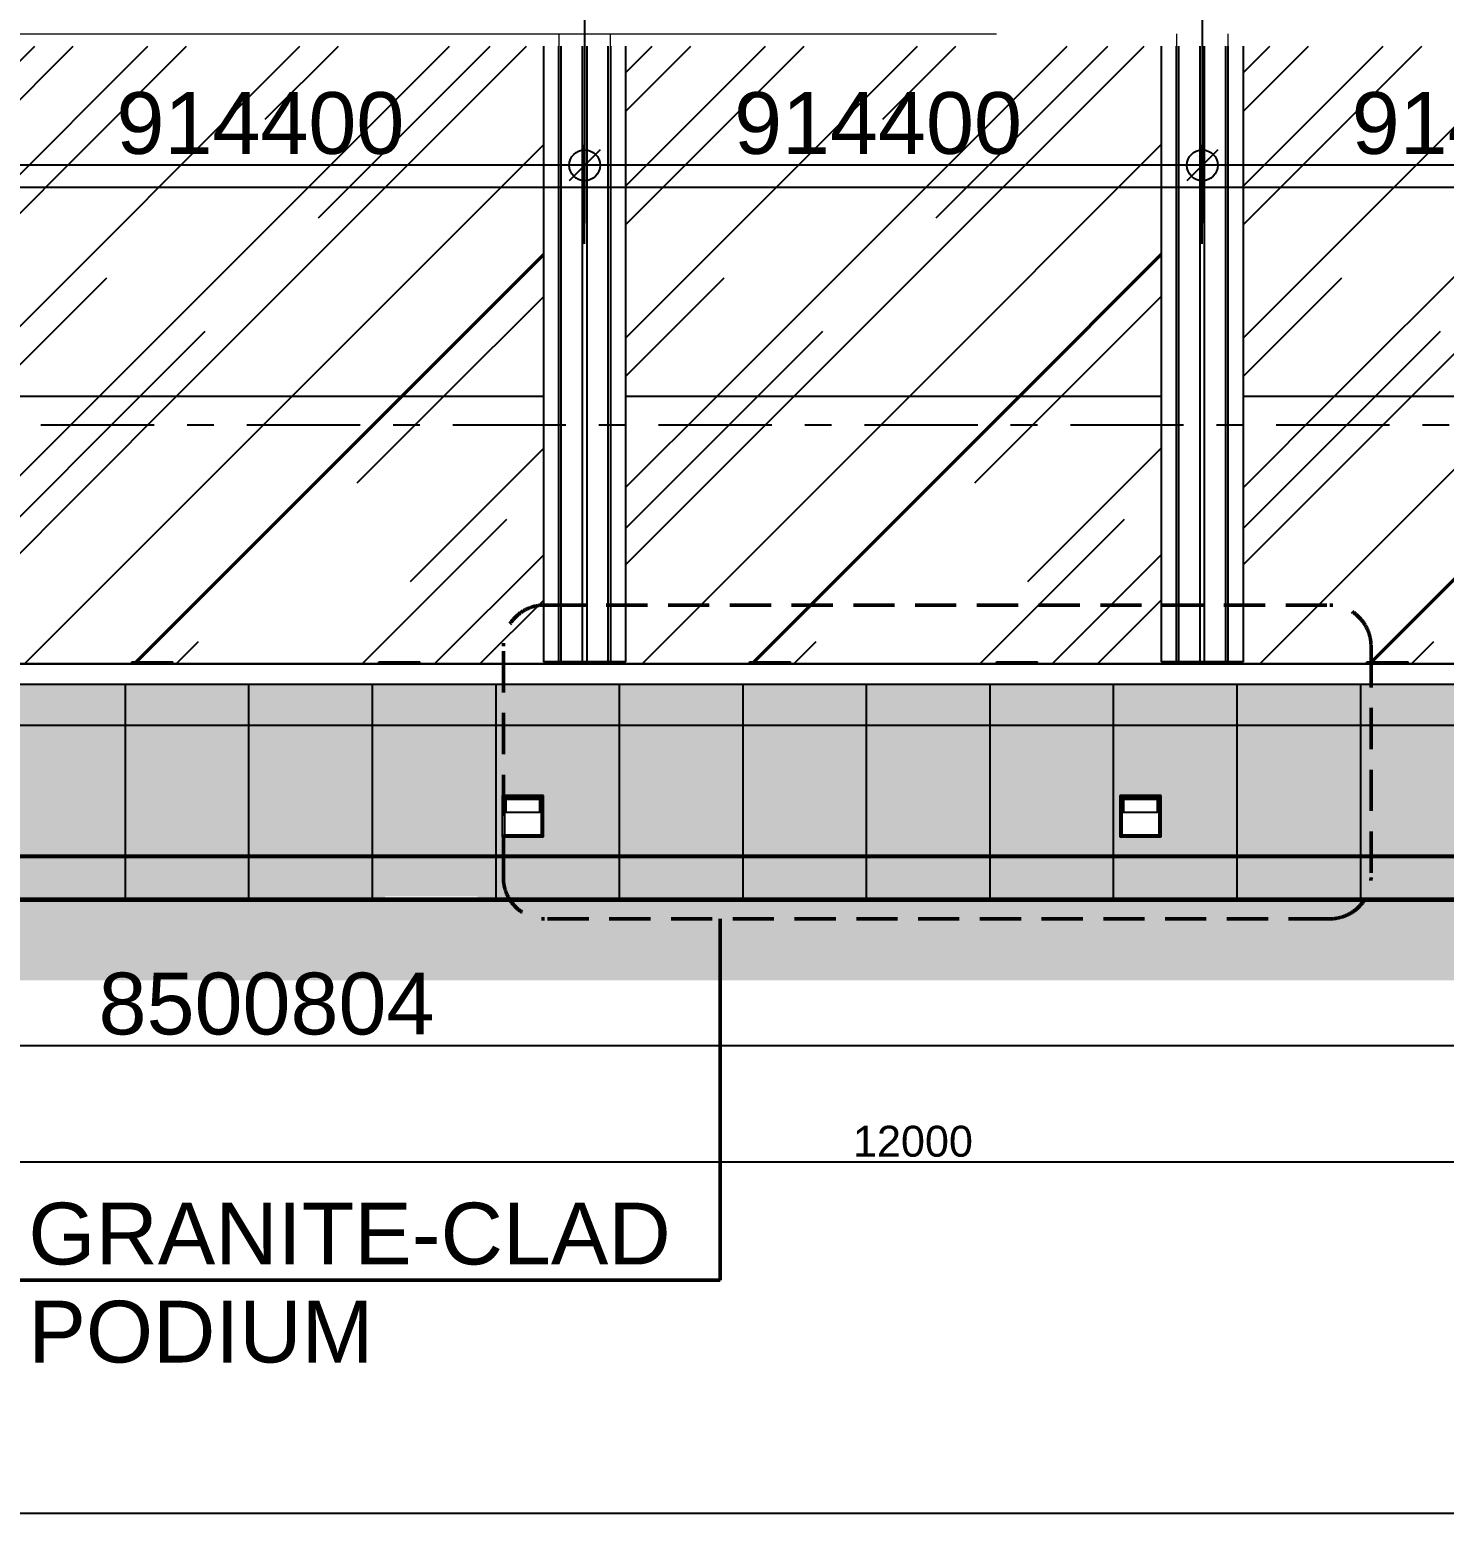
# Model space of a CAD drawing. Header units: millimetres. Extents: x 663313 to 1226001, y 1431724 to 1620898.
# Drawn here: x 857326 to 864197, y 1505819 to 1513025 of the extents above; entities that cross this region are included whole.
import ezdxf

# ---------------------------------------------------------------- set-up
doc = ezdxf.new("R2010")
doc.units = ezdxf.units.MM
doc.set_wipeout_variables(frame=1)
for name, pattern in [('CENTER', [50.8, 31.75, -6.35, 6.35, -6.35]), ('DPA_Grid _ Level 100', [1000, 550, -160, 130, -160]), ('DPA_Hidden 50', [300, 200, -100]), ('Grid Line', [22.225, 12.7, -3.175, 3.175, -3.175]), ('HIDDEN', [0.375, 0.25, -0.125]), ('TA_GL_000.70000', [1.925, 0.7, -0.175, 0.175, -0.175, 0.7]), ('XKITLINE00', [0])]:
    doc.linetypes.add(name, pattern=pattern)
doc.layers.add('000 - 0_HIDE_OBJ_FRAMING_DEF_SUB', color=7, linetype='Continuous', plot=False)
for name, color, linetype in [('000 - 0_SYM_DWG_GRIDLINE_MAIN_COLOR_251', 7, 'Continuous'), ('000 - 0_SYM_DWG_GROUND_MAIN_COLOR_40', 7, 'Continuous'), ('000 - CONCRETE_COL_HATCH_', 7, 'Continuous'), ('000 - CONCRETE_COL_WIPEOUT_', 7, 'Continuous'), ('000 - CONCRETE_EX_BUILDING_MAIN_COLOR_1', 7, 'Continuous'), ('000 - CONCRETE_EX_BUILDING_WIPEOUT_', 7, 'Continuous'), ('000 - D I M', 7, 'Continuous'), ('000 - GRID', 7, 'CENTER'), ('_PP-Dim', 7, 'Continuous')]:
    doc.layers.add(name, color=color, linetype=linetype)
for name, color, linetype, lineweight in [('000 - CONCRETE_EX_BUILDING_CUT_COLOR_40', 7, 'Continuous', 120), ('A-FLOR-E', 7, 'Continuous', 9), ('A-GENM', 7, 'Continuous', 9), ('Part', 7, 'Continuous', 0)]:
    doc.layers.add(name, color=color, linetype=linetype, lineweight=lineweight)
doc.styles.add('Arial_2', font='arial.ttf', dxfattribs={"height": 300})
doc.styles.add('FAMELINE_FOR_CKST', font='arial.ttf')
doc.styles.add('TA', font='', dxfattribs={"height": 4.5})
doc.styles.get('TA').set_extended_font_data('Cordia New')
doc.dimstyles.new('DPA-DIM-3_0_T-T', dxfattribs={"dimscale": 304.8, "dimtxt": 1.004192, "dimasz": 0.656168, "dimexe": 0.328084, "dimexo": 0.0625, "dimgap": 0.164042, "dimtad": 1, "dimdec": 0, "dimlfac": 304.8, "dimzin": 0, "dimdsep": 46, "dimtxsty": 'Arial_2', "dimblk1": 'OBLIQUE', "dimblk2": 'OBLIQUE', "dimsah": 1, "dimcen": 0.09, "dimdle": 0.656168, "dimclrd": 7, "dimclre": 7, "dimclrt": 7, "dimadec": 8, "dimazin": 0, "dimtfac": 1, "dimtdec": 4, "dimtix": 1, "dimtmove": 0, "dimatfit": 3, "dimfxl": 0.004306, "dimfxlon": 1, "dimtvp": 1, "dimtolj": 1, "dimtzin": 0, "dimarcsym": 2})
doc.dimstyles.new('DPA-DIM-3_0_T-T_2', dxfattribs={"dimscale": 304.8, "dimtxt": 1.004192, "dimasz": 0.492126, "dimexe": 0.328084, "dimexo": 0.0625, "dimgap": 0.164042, "dimtad": 1, "dimdec": 0, "dimlfac": 304.8, "dimzin": 0, "dimdsep": 46, "dimtxsty": 'Arial_2', "dimblk1": 'DOTBLANK', "dimblk2": 'OBLIQUE', "dimsah": 1, "dimcen": 0.09, "dimdle": 0.656168, "dimclrd": 7, "dimclre": 7, "dimclrt": 7, "dimadec": 8, "dimazin": 0, "dimtfac": 1, "dimtdec": 4, "dimtix": 1, "dimtmove": 0, "dimatfit": 3, "dimfxl": 0.004306, "dimfxlon": 1, "dimtvp": 1, "dimtolj": 1, "dimtzin": 0, "dimarcsym": 2})
doc.dimstyles.new('DPA-DIM-3_0_T-T_4', dxfattribs={"dimscale": 304.8, "dimtxt": 1.004192, "dimasz": 0.492126, "dimexe": 0.328084, "dimexo": 0.0625, "dimgap": 0.164042, "dimtad": 1, "dimdec": 0, "dimlfac": 304.8, "dimzin": 0, "dimdsep": 46, "dimtxsty": 'Arial_2', "dimblk1": 'DOTBLANK', "dimblk2": 'OBLIQUE', "dimsah": 1, "dimcen": 0.09, "dimdle": 0.656168, "dimclrd": 7, "dimclre": 7, "dimclrt": 7, "dimadec": 8, "dimazin": 0, "dimtfac": 1, "dimtdec": 4, "dimtix": 1, "dimtmove": 0, "dimatfit": 3, "dimfxl": 0.004306, "dimfxlon": 1, "dimtvp": 1, "dimtolj": 1, "dimtzin": 0, "dimarcsym": 2})
doc.dimstyles.new('FAMELINE-CKST_C-C', dxfattribs={"dimtxt": 0.3, "dimasz": 0.15, "dimexe": 0.1, "dimexo": 0.1, "dimgap": 0.05, "dimtad": 1, "dimzin": 0, "dimdsep": 46, "dimtxsty": 'FAMELINE_FOR_CKST', "dimblk": 'ORIGIN', "dimblk1": 'ORIGIN', "dimblk2": 'ORIGIN', "dimsah": 1, "dimcen": 0.1, "dimdle": 0.1, "dimclrd": 7, "dimclre": 7, "dimclrt": 7, "dimadec": 0, "dimazin": 0, "dimtfac": 1, "dimtix": 1, "dimtmove": 2, "dimatfit": 3, "dimfxl": 1, "dimtolj": 1, "dimtzin": 0, "dimlwd": -1, "dimlwe": -1, "dimarcsym": 0})
pattern_1 = [(45, (-309517.7, 120820.8), (660.5113, 1761.362), [11676.29, -1556.84, 3892.097, -778.42]), (45, (-309060.9, 121828.1), (-1282.4916, 181.641), [2335.258, -256.878, 4670.516, -583.815]), (45, (-309710.37, 121563.86), (2493.4282, 3230.9986), [6227.355, -1089.787, 3113.678, -778.419])]
pattern_2 = [(45, (-312517.7, 120820.8), (660.5113, 1761.362), [11676.29, -1556.84, 3892.097, -778.42]), (45, (-312060.9, 121828.1), (-1282.4916, 181.641), [2335.258, -256.878, 4670.516, -583.815]), (45, (-312710.37, 121563.86), (2493.4282, 3230.9986), [6227.355, -1089.787, 3113.678, -778.419])]
pattern_3 = [(45, (-315517.7, 120820.8), (660.5113, 1761.362), [11676.29, -1556.84, 3892.097, -778.42]), (45, (-315060.9, 121828.1), (-1282.4916, 181.641), [2335.258, -256.878, 4670.516, -583.815]), (45, (-315710.37, 121563.86), (2493.4282, 3230.9986), [6227.355, -1089.787, 3113.678, -778.419])]
pattern_4 = [(0, (-38314.86, -101200), (35.282, 70.564), [7.823, -62.741])]
pattern_5 = [(90, (-40409.5, -1e-10), (-600, 4e-14), [])]

# ---------------------------------------------------------------- blocks, each defined once
blk = doc.blocks.new('A$Cbc3bdfda')
at = {"layer": 'Defpoints', "color": 7}
blk.add_lwpolyline([(0, -400), (775, -400), (775, 0), (0, 0)], close=True, dxfattribs=at)
blk = doc.blocks.new('A$Cc1931124')
at = {"layer": '000 - 0_HIDE_OBJ_FRAMING_DEF_SUB', "color": 7, "linetype": 'Grid Line'}
for p, q in [((19.4593, 9.6361), (19.4593, -1.8694)), ((22.4593, 9.6361), (22.4593, -1.8694))]:
    blk.add_line(p, q, dxfattribs=at)
at = {"layer": '000 - 0_HIDE_OBJ_FRAMING_DEF_SUB', "color": 7, "ltscale": 15}
blk.add_lwpolyline([(2.4828, -1.6955), (15.631, -1.6955, -0.637752), (15.6498, -1.7447), (15.6141, -1.7807), (15.7845, -1.6103), (15.747, -1.6484, 0.61005), (15.7676, -1.6955), (28.7961, -1.6955)], format="xyb", dxfattribs=at)
at = {"layer": 'A-FLOR-E', "color": 7, "linetype": 'HIDDEN', "ltscale": 20}
blk.add_lwpolyline([(16.4593, -0.95), (29.6603, -0.95), (29.6603, 0), (12.6343, 0)], dxfattribs=at)
at = {"layer": 'Part', "color": 7, "linetype": 'XKITLINE00', "lineweight": 0}
for p, q in [((19.3343, -0.95), (19.3343, -1.6955)), ((19.5843, -0.95), (19.5843, -1.6955)), ((22.3343, -0.95), (22.3343, -1.6955)), ((22.5843, -0.95), (22.5843, -1.6955))]:
    blk.add_line(p, q, dxfattribs=at)
blk = doc.blocks.new('Enrance Curtain Wall Panel Edge 4_3000 - Enrance Curtain Wall Panel Edge 4_3000-23684355-ENT 4 ELE-2 sheet')
at = {"layer": '000 - CONCRETE_EX_BUILDING_MAIN_COLOR_1', "color": 7}
for p, q in [((-130364.2, 105340), (-130364.2, 103840)), ((-130289.2, 103840), (-130289.2, 105340)), ((-130279.2, 105340), (-130279.2, 103840)), ((-130174.2, 103840), (-130174.2, 105340)), ((-130154.2, 105340), (-130154.2, 103840)), ((-130049.2, 103840), (-130049.2, 105340)), ((-130039.2, 105340), (-130039.2, 103840)), ((-129964.2, 103840), (-129964.2, 105340)), ((-130364.2, 103840), (-130364.2, 102350)), ((-130289.2, 102350), (-130289.2, 103840)), ((-130279.2, 103840), (-130279.2, 102350)), ((-130174.2, 102350), (-130174.2, 103840)), ((-130154.2, 103840), (-130154.2, 102350)), ((-130049.2, 102350), (-130049.2, 103840)), ((-130039.2, 103840), (-130039.2, 102350)), ((-129964.2, 102350), (-129964.2, 103840)), ((-130364.2, 102350), (-130363.2, 102350)), ((-130299.9, 102350), (-130364.2, 102350)), ((-130361.2, 102350), (-130361.2, 102340)), ((-130297, 102350), (-130299.9, 102350)), ((-130297, 102350), (-130297, 102340)), ((-130292.2, 102350), (-130297, 102350)), ((-130292.2, 102350), (-130292.2, 102340)), ((-130289.2, 102350), (-130292.2, 102350)), ((-130279.2, 102350), (-130289.2, 102350)), ((-130276.2, 102350), (-130279.2, 102350)), ((-130276.2, 102350), (-130276.2, 102340)), ((-130176.2, 102350), (-130276.2, 102350)), ((-130177.2, 102350), (-130177.2, 102340)), ((-130174.2, 102350), (-130176.2, 102350)), ((-130172.2, 102350), (-130174.2, 102350)), ((-130156.2, 102350), (-130172.2, 102350)), ((-130154.2, 102350), (-130156.2, 102350)), ((-130152.2, 102350), (-130154.2, 102350)), ((-130052.2, 102350), (-130152.2, 102350)), ((-130151.2, 102350), (-130151.2, 102340)), ((-130052.2, 102350), (-130052.2, 102340)), ((-130049.2, 102350), (-130052.2, 102350)), ((-130039.2, 102350), (-130049.2, 102350)), ((-130036.2, 102350), (-130039.2, 102350)), ((-130036.2, 102350), (-130036.2, 102340)), ((-130031.4, 102350), (-130036.2, 102350)), ((-130031.4, 102350), (-130031.4, 102340)), ((-130028.5, 102350), (-130031.4, 102350)), ((-129964.2, 102350), (-130028.5, 102350)), ((-129967.2, 102340), (-129967.2, 102350)), ((-129965.2, 102350), (-129964.2, 102350))]:
    blk.add_line(p, q, dxfattribs=at)
blk = doc.blocks.new('Railing - Railing-17523746-ENT 4 ELE-2 sheet')
at = {"layer": '000 - CONCRETE_EX_BUILDING_MAIN_COLOR_1'}
h = blk.add_hatch(dxfattribs=at)
h.set_pattern_fill('FP_26', style=0, pattern_type=2)
h.set_pattern_definition(pattern_1)
h.paths.add_polyline_path([(-135965.4, 103640), (-133363, 103640), (-133363, 105340), (-135965.4, 105340), (-135965.4, 103738.3)])
h = blk.add_hatch(dxfattribs=at)
h.set_pattern_fill('FP_26', style=0, pattern_type=2)
h.set_pattern_definition(pattern_1)
h.paths.add_polyline_path([(-134702.9, 102340), (-134164.4, 102340), (-134164.4, 102350), (-133964.4, 102350), (-133964.4, 102340), (-133360.5, 102340), (-133360.5, 102350), (-133363, 102350), (-133363, 103640), (-135965.4, 103640), (-135966.5, 102350), (-135967.9, 102350), (-135967.9, 102340), (-135364.4, 102340), (-135364.4, 102350), (-135164.4, 102350), (-135164.4, 102340), (-135162.4, 102340)])
at = {"layer": '000 - CONCRETE_EX_BUILDING_MAIN_COLOR_1', "color": 7}
blk.add_line((-135965.4, 103640), (-133363, 103640), dxfattribs=at)
blk = doc.blocks.new('Railing - Railing-17523762-ENT 4 ELE-2 sheet')
at = {"layer": '000 - CONCRETE_EX_BUILDING_MAIN_COLOR_1'}
h = blk.add_hatch(dxfattribs=at)
h.set_pattern_fill('FP_27', style=0, pattern_type=2)
h.set_pattern_definition(pattern_2)
h.paths.add_polyline_path([(-138965.4, 103640), (-136363, 103640), (-136363, 105340), (-138965.4, 105340), (-138965.4, 103738.3)])
h = blk.add_hatch(dxfattribs=at)
h.set_pattern_fill('FP_27', style=0, pattern_type=2)
h.set_pattern_definition(pattern_2)
h.paths.add_polyline_path([(-138965.3, 102340), (-138363.9, 102340), (-138363.9, 102350), (-138163.9, 102350), (-138163.9, 102340), (-137163.9, 102340), (-137163.9, 102350), (-136963.9, 102350), (-136963.9, 102340), (-136360.5, 102340), (-136360.5, 102350), (-136363, 102350), (-136363, 103640), (-138965.4, 103640), (-138965.4, 102350), (-138967.9, 102350), (-138967.9, 102340), (-138965.4, 102340)])
at = {"layer": '000 - CONCRETE_EX_BUILDING_MAIN_COLOR_1', "color": 7}
blk.add_line((-138965.4, 103640), (-136363, 103640), dxfattribs=at)
blk = doc.blocks.new('Railing - Railing-17523778-ENT 4 ELE-2 sheet')
at = {"layer": '000 - CONCRETE_EX_BUILDING_MAIN_COLOR_1'}
h = blk.add_hatch(dxfattribs=at)
h.set_pattern_fill('FP_28', style=0, pattern_type=2)
h.set_pattern_definition(pattern_3)
h.paths.add_polyline_path([(-141135.5, 103640), (-139363, 103640), (-139363, 105340), (-142089.2, 105340), (-142089.2, 103640)])
h = blk.add_hatch(dxfattribs=at)
h.set_pattern_fill('FP_28', style=0, pattern_type=2)
h.set_pattern_definition(pattern_3)
h.paths.add_polyline_path([(-142089.2, 102340), (-141363.9, 102340), (-141363.9, 102350), (-141163.9, 102350), (-141163.9, 102340), (-140163.9, 102340), (-140163.9, 102350), (-139963.9, 102350), (-139963.9, 102340), (-139360.5, 102340), (-139360.5, 102350), (-139363, 102350), (-139363, 103640), (-142089.2, 103640), (-142090.2, 102350), (-142092.2, 102350), (-142091.2, 102340), (-142089.3, 102340)])
at = {"layer": '000 - CONCRETE_EX_BUILDING_MAIN_COLOR_1', "color": 7}
blk.add_line((-142089.9, 103640), (-139363, 103640), dxfattribs=at)
blk = doc.blocks.new('DPA_LIGHTING_WALL MOUNT_WLL711_A - PASITO_Asymmetrical 150_x90_-23669883-ENT 4 ELE-2 sheet')
at = {"layer": '000 - CONCRETE_EX_BUILDING_MAIN_COLOR_1', "color": 7}
for p, q in [((-136364.2, 101700), (-136564.2, 101700)), ((-136564.2, 101700), (-136564.2, 101500)), ((-136563.2, 101501), (-136563.2, 101699)), ((-136554.2, 101690), (-136563.2, 101699)), ((-136563.2, 101699), (-136365.2, 101699)), ((-136554.2, 101690), (-136554.2, 101510)), ((-136374.2, 101690), (-136554.2, 101690)), ((-136554.2, 101690), (-136374.2, 101690)), ((-136554.2, 101690), (-136547, 101681)), ((-136554.2, 101619.5), (-136554.2, 101690)), ((-136382, 101681), (-136547, 101681)), ((-136547, 101681), (-136547, 101619.4)), ((-136382, 101681), (-136374.2, 101690)), ((-136382, 101619.4), (-136382, 101681)), ((-136365.2, 101699), (-136374.2, 101690)), ((-136374.2, 101510), (-136374.2, 101690)), ((-136374.2, 101690), (-136374.2, 101619.5)), ((-136365.2, 101699), (-136365.2, 101501)), ((-136364.2, 101500), (-136364.2, 101700)), ((-136554.2, 101619.5), (-136547, 101619.4)), ((-136547, 101619.4), (-136382, 101619.4)), ((-136374.2, 101619.5), (-136382, 101619.4)), ((-136564.2, 101500), (-136364.2, 101500)), ((-136563.2, 101501), (-136554.2, 101510)), ((-136365.2, 101501), (-136563.2, 101501)), ((-136554.2, 101510), (-136374.2, 101510)), ((-136365.2, 101501), (-136374.2, 101510))]:
    blk.add_line(p, q, dxfattribs=at)
blk = doc.blocks.new('DPA_Flood board Plan_Plate - DPA_Flood board Plan_Plate-20217323-ENT 4 ELE-2 sheet')
at = {"layer": '000 - CONCRETE_EX_BUILDING_MAIN_COLOR_1', "color": 7}
for p, q in [((-131164.2, 102350), (-130964.2, 102350)), ((-131164.2, 102340), (-131164.2, 102350)), ((-130964.2, 102340), (-130964.2, 102350))]:
    blk.add_line(p, q, dxfattribs=at)
blk = doc.blocks.new('DPA_AN_Callout - DPA_AN_Callout-24526195-ENT 4 ELE-2 sheet')
at = {"layer": '000 - 0_HIDE_OBJ_FRAMING_DEF_SUB', "color": 7, "linetype": 'DPA_Hidden 50', "lineweight": 50}
for p, q in [((-139358.9, 102625.5), (-135544.5, 102625.5)), ((-139558.9, 101301.4), (-139558.9, 102425.5)), ((-135344.5, 102425.5), (-135344.5, 101301.4)), ((-135544.5, 101101.4), (-139358.9, 101101.4))]:
    blk.add_line(p, q, dxfattribs=at)
at = {"layer": '000 - 0_HIDE_OBJ_FRAMING_DEF_SUB', "color": 7, "lineweight": 50}
for p in [(-138505.3, 101101.4), (-142624.9, 99346.9)]:
    blk.add_line(p, (-138505.3, 99346.9), dxfattribs=at)
at = {"layer": '000 - 0_HIDE_OBJ_FRAMING_DEF_SUB', "color": 7, "linetype": 'DPA_Hidden 50', "lineweight": 50}
for centre, start, end in [((-139358.9, 102425.5), 90, 180), ((-135544.5, 102425.5), 0, 90), ((-139358.9, 101301.4), 180, 270), ((-135544.5, 101301.4), 270, 0)]:
    blk.add_arc(centre, 200, start, end, dxfattribs=at)
blk = doc.blocks.new('_Oblique')
at = {"color": 7, "linetype": 'ByBlock', "lineweight": -2}
blk.add_line((-0.5, -0.5), (0.5, 0.5), dxfattribs=at)
blk = doc.blocks.new('*D3582')
at = {"layer": '000 - 0_HIDE_OBJ_FRAMING_DEF_SUB', "color": 7, "lineweight": -2, "transparency": 16777216}
for p, q in [((-48699.8, -73.4), (-48699.8, -815.3)), ((-20810, -142.3), (-20810, -815.3)), ((-20610, -715.3), (-48899.8, -715.3))]:
    blk.add_line(p, q, dxfattribs=at)
at = {"layer": 'Defpoints', "color": 7, "transparency": 16777216}
for p in [(-48699.8, -54.4), (-20810, -123.2), (-48699.8, -715.3)]:
    blk.add_point(p, dxfattribs=at)
at = {"layer": '000 - 0_HIDE_OBJ_FRAMING_DEF_SUB', "color": 7, "lineweight": -2, "transparency": 16777216, "xscale": 200, "yscale": 200, "zscale": 200, "rotation": 180}
blk.add_blockref('_Oblique', (-48699.8, -715.3), dxfattribs=at)
at = {"layer": '000 - 0_HIDE_OBJ_FRAMING_DEF_SUB', "color": 7, "lineweight": -2, "transparency": 16777216, "xscale": 200, "yscale": 200, "zscale": 200}
blk.add_blockref('_Oblique', (-20810, -715.3), dxfattribs=at)
at = {"layer": '000 - 0_HIDE_OBJ_FRAMING_DEF_SUB', "color": 7, "transparency": 16777216, "insert": (-34754.9, -512.1), "char_height": 300, "width": 1384.414, "attachment_point": 5, "style": 'Arial_2'}
blk.add_mtext('\\A1;8500804', dxfattribs=at)
blk = doc.blocks.new('_DotBlank')
at = {"color": 7, "linetype": 'ByBlock', "lineweight": -2}
blk.add_line((-0.5, 0), (-1, 0), dxfattribs=at)
blk.add_circle((0, 0), 0.5, dxfattribs=at)
blk = doc.blocks.new('*D3585')
at = {"layer": '000 - 0_HIDE_OBJ_FRAMING_DEF_SUB', "color": 7, "lineweight": -2, "transparency": 16777216}
for p, q in [((-30209.5, 3180.3), (-30209.5, 3661.2)), ((-27209.5, 3180.3), (-27209.5, 3661.2)), ((-27359.5, 3561.2), (-30409.5, 3561.2))]:
    blk.add_line(p, q, dxfattribs=at)
at = {"layer": 'Defpoints', "color": 7, "transparency": 16777216}
for p in [(-30209.5, 3561.2), (-30209.5, 3161.2), (-27209.5, 3161.2)]:
    blk.add_point(p, dxfattribs=at)
at = {"layer": '000 - 0_HIDE_OBJ_FRAMING_DEF_SUB', "color": 7, "lineweight": -2, "transparency": 16777216, "xscale": 150, "yscale": 150, "zscale": 150, "rotation": 180}
blk.add_blockref('_Oblique', (-30209.5, 3561.2), dxfattribs=at)
at = {"layer": '000 - 0_HIDE_OBJ_FRAMING_DEF_SUB', "color": 7, "lineweight": -2, "transparency": 16777216, "xscale": 150, "yscale": 150, "zscale": 150}
blk.add_blockref('_DotBlank', (-27209.5, 3561.2), dxfattribs=at)
at = {"layer": '000 - 0_HIDE_OBJ_FRAMING_DEF_SUB', "color": 7, "transparency": 16777216, "insert": (-28784.5, 3764.4), "char_height": 300, "width": 1107.531, "attachment_point": 5, "style": 'Arial_2'}
blk.add_mtext('\\A1;914400', dxfattribs=at)
blk = doc.blocks.new('*D3586')
at = {"layer": '000 - 0_HIDE_OBJ_FRAMING_DEF_SUB', "color": 7, "lineweight": -2, "transparency": 16777216}
for p, q in [((-33209.5, 3180.3), (-33209.5, 3661.2)), ((-30209.5, 3180.3), (-30209.5, 3661.2)), ((-30359.5, 3561.2), (-33409.5, 3561.2))]:
    blk.add_line(p, q, dxfattribs=at)
at = {"layer": 'Defpoints', "color": 7, "transparency": 16777216}
for p in [(-33209.5, 3561.2), (-33209.5, 3161.2), (-30209.5, 3161.2)]:
    blk.add_point(p, dxfattribs=at)
at = {"layer": '000 - 0_HIDE_OBJ_FRAMING_DEF_SUB', "color": 7, "lineweight": -2, "transparency": 16777216, "xscale": 150, "yscale": 150, "zscale": 150, "rotation": 180}
blk.add_blockref('_Oblique', (-33209.5, 3561.2), dxfattribs=at)
at = {"layer": '000 - 0_HIDE_OBJ_FRAMING_DEF_SUB', "color": 7, "lineweight": -2, "transparency": 16777216, "xscale": 150, "yscale": 150, "zscale": 150}
blk.add_blockref('_DotBlank', (-30209.5, 3561.2), dxfattribs=at)
at = {"layer": '000 - 0_HIDE_OBJ_FRAMING_DEF_SUB', "color": 7, "transparency": 16777216, "insert": (-31784.5, 3764.4), "char_height": 300, "width": 1107.531, "attachment_point": 5, "style": 'Arial_2'}
blk.add_mtext('\\A1;914400', dxfattribs=at)
blk = doc.blocks.new('*D3587')
at = {"layer": '000 - 0_HIDE_OBJ_FRAMING_DEF_SUB', "color": 7, "lineweight": -2, "transparency": 16777216}
for p, q in [((-36209.5, 3180.3), (-36209.5, 3661.2)), ((-33209.5, 3180.3), (-33209.5, 3661.2)), ((-33359.5, 3561.2), (-36409.5, 3561.2))]:
    blk.add_line(p, q, dxfattribs=at)
at = {"layer": 'Defpoints', "color": 7, "transparency": 16777216}
for p in [(-36209.5, 3561.2), (-36209.5, 3161.2), (-33209.5, 3161.2)]:
    blk.add_point(p, dxfattribs=at)
at = {"layer": '000 - 0_HIDE_OBJ_FRAMING_DEF_SUB', "color": 7, "lineweight": -2, "transparency": 16777216, "xscale": 150, "yscale": 150, "zscale": 150, "rotation": 180}
blk.add_blockref('_Oblique', (-36209.5, 3561.2), dxfattribs=at)
at = {"layer": '000 - 0_HIDE_OBJ_FRAMING_DEF_SUB', "color": 7, "lineweight": -2, "transparency": 16777216, "xscale": 150, "yscale": 150, "zscale": 150}
blk.add_blockref('_DotBlank', (-33209.5, 3561.2), dxfattribs=at)
at = {"layer": '000 - 0_HIDE_OBJ_FRAMING_DEF_SUB', "color": 7, "transparency": 16777216, "insert": (-34784.5, 3764.4), "char_height": 300, "width": 1107.531, "attachment_point": 5, "style": 'Arial_2'}
blk.add_mtext('\\A1;914400', dxfattribs=at)
blk = doc.blocks.new('*U4814')
at = {"layer": '000 - 0_SYM_DWG_GRIDLINE_MAIN_COLOR_251', "color": 7, "linetype": 'ByBlock', "ltscale": 5}
blk.add_line((155.4, 0), (-495.4, 0), dxfattribs=at)
at = {"color": 7, "style": 'TA', "flags": 1}
blk.add_attdef('LOCATION', (6, -6), '', height=4.5, rotation=270, dxfattribs=at)
blk = doc.blocks.new('_Origin')
at = {"color": 7, "linetype": 'ByBlock', "lineweight": -2}
blk.add_line((0, 0), (-1, 0), dxfattribs=at)
blk.add_circle((0, 0), 0.5, dxfattribs=at)
blk = doc.blocks.new('*D5323')
at = {"layer": '000 - D I M', "color": 7, "transparency": 16777216}
for p, q in [((-12000, 100150), (-12000, 99868.8)), ((0, 100150), (0, 99868.8)), ((-75, 99918.8), (-11925, 99918.8))]:
    blk.add_line(p, q, dxfattribs=at)
at = {"layer": 'Defpoints', "color": 7, "transparency": 16777216}
for p in [(-12000, 100200), (0, 100200), (-12000, 99918.8)]:
    blk.add_point(p, dxfattribs=at)
at = {"layer": '000 - D I M', "color": 7, "transparency": 16777216, "xscale": 75, "yscale": 75, "zscale": 75, "rotation": 180}
blk.add_blockref('_Origin', (-12000, 99918.8), dxfattribs=at)
at = {"layer": '000 - D I M', "color": 7, "transparency": 16777216, "xscale": 75, "yscale": 75, "zscale": 75}
blk.add_blockref('_Origin', (0, 99918.8), dxfattribs=at)
at = {"layer": '000 - D I M', "color": 7, "transparency": 16777216, "insert": (-6000, 100020.3), "char_height": 150, "attachment_point": 5, "style": 'FAMELINE_FOR_CKST'}
blk.add_mtext('\\A1;12000', dxfattribs=at)
blk = doc.blocks.new('*U5405')
at = {"layer": '000 - CONCRETE_COL_HATCH_'}
h = blk.add_hatch(dxfattribs=at)
h.set_pattern_fill('EARTH', scale=0.5, angle=45)
h.set_pattern_definition([(45, (68827.957, -831398.828), (0, 4.49012806), [3.175, -3.175]), (45, (68827.115, -831397.986), (0, 4.49012806), [3.175, -3.175]), (45, (68826.273, -831397.1442), (0, 4.49012806), [3.175, -3.175]), (135, (68826.273, -831396.583), (-4.49012806, 0), [3.175, -3.175]), (135, (68827.115, -831395.741), (-4.49012806, 0), [3.175, -3.175]), (135, (68827.957, -831394.899), (-4.49012806, 0), [3.175, -3.175])])
h.paths.add_polyline_path([(0, 0), (34414, 0), (34414, 398), (0, 398)])
blk = doc.blocks.new('A$Cc320a9d8')
at = {"layer": '000 - 0_HIDE_OBJ_FRAMING_DEF_SUB', "color": 7, "linetype": 'DPA_Grid _ Level 100'}
blk.add_line((-52850.2314, 2300), (0, 2300), dxfattribs=at)
at = {"layer": '000 - 0_HIDE_OBJ_FRAMING_DEF_SUB', "color": 7, "char_height": 300, "attachment_point": 1, "style": 'Arial_2'}
for s, insert, width in [('GRANITE-CLAD ', (-35911.3868, -1477.171), 3976.37), ('PODIUM', (-35911.3868, -1953.421), 2052.32)]:
    blk.add_mtext(s, dxfattribs=dict(at, insert=insert, width=width))
at = {"layer": '000 - 0_HIDE_OBJ_FRAMING_DEF_SUB', "color": 7}
for base, p1, p2, dimstyle, override, picture, middle in [((-36209.528, 3561.2297), (-33209.528, 3161.2297), (-36209.528, 3161.2297), 'DPA-DIM-3_0_T-T_2', {"dimpost": '<>', "dimclrd": 7, "dimclre": 7, "dimclrt": 7, "dimfxl": 3000}, '*D3587', (-34784.528, 3764.4016)), ((-33209.528, 3561.2297), (-30209.528, 3161.2297), (-33209.528, 3161.2297), 'DPA-DIM-3_0_T-T_4', {"dimpost": '<>', "dimclrd": 7, "dimclre": 7, "dimclrt": 7, "dimfxl": 3000}, '*D3586', (-31784.528, 3764.4016)), ((-30209.528, 3561.2297), (-27209.528, 3161.2297), (-30209.528, 3161.2297), 'DPA-DIM-3_0_T-T_4', {"dimpost": '<>', "dimclrd": 7, "dimclre": 7, "dimclrt": 7, "dimfxl": 3000}, '*D3585', (-28784.528, 3764.4016)), ((-48699.7823, -715.2981), (-20810.0047, -123.2081), (-48699.7823, -54.3912), 'DPA-DIM-3_0_T-T', {"dimpost": '<>', "dimclrd": 7, "dimclre": 7, "dimclrt": 7, "dimfxl": 27889.862415}, '*D3582', (-34754.8935, -512.1262))]:
    dim = blk.add_linear_dim(base=base, p1=p1, p2=p2, dimstyle=dimstyle, override=override, dxfattribs=at)
    dim.commit()
    dim.dimension.update_dxf_attribs({"geometry": picture, "text_midpoint": middle})
at = {"color": 7}
blk.add_wipeout([(-18104.7863, 1140), (-18104.7863, 1140), (-18104.7863, 1140), (-19434.8149, 1140), (-19434.8149, 1299.9981), (-20184.8149, 1299.9981), (-20184.8149, 1140), (-39788.1594, 1140), (-39788.1594, 2), (-18054.7863, 2), (-18054.7863, 200), (-18064.7863, 200), (-18064.7863, 210), (-18054.7863, 210), (-18054.7863, 840), (-18104.7863, 840)], dxfattribs=at).dxf.layer = '000 - CONCRETE_EX_BUILDING_WIPEOUT_'
at = {"layer": '000 - CONCRETE_EX_BUILDING_MAIN_COLOR_1'}
h = blk.add_hatch(dxfattribs=at)
h.set_pattern_fill('FP_24', style=0, pattern_type=2)
h.set_pattern_definition(pattern_4)
h.paths.add_polyline_path([(-28403.6564, 840), (-20910.0047, 840), (-20910.0047, 1040), (-39781.9936, 1040), (-39781.9936, 840), (-28518.5239, 840)])
h = blk.add_hatch(dxfattribs=at)
h.set_pattern_fill('FP_29', style=0, pattern_type=2)
h.set_pattern_definition(pattern_5)
h.paths.add_polyline_path([(-28403.6564, 840), (-20910.0047, 840), (-20910.0047, 1040), (-39781.9936, 1040), (-39781.9936, 840), (-28518.5239, 840)])
h = blk.add_hatch(dxfattribs=at)
h.set_pattern_fill('FP_24', style=0, pattern_type=2)
h.set_pattern_definition(pattern_4)
h.paths.add_polyline_path([(-31275.3462, 0), (-22479.5527, 0), (-22479.5527, 10), (-22029.5527, 10), (-22029.5527, 0), (-20810.0047, 0), (-20810.0047, 200), (-39734.6286, 200), (-39734.6286, 0), (-34179.5527, 0), (-34179.5527, 10), (-33729.5527, 10), (-33729.5527, 0), (-31390.2138, 0)])
h.paths.add_polyline_path([(-33342.9628, 210), (-20810.0047, 210), (-20810.0047, 840), (-39781.9936, 840), (-39781.9936, 250), (-39734.6286, 250), (-39734.6286, 210), (-33410.5117, 210)])
h.paths.add_polyline_path([(-39410.5117, 301), (-39608.5117, 301), (-39608.5117, 499), (-39410.5117, 499), (-39410.5117, 310)])
h.paths.add_polyline_path([(-36599.5117, 301), (-36608.5117, 301), (-36608.5117, 499), (-36410.5117, 499), (-36410.5117, 301), (-36419.5117, 301)])
h.paths.add_polyline_path([(-30608.5117, 301), (-30608.5117, 499), (-30410.5117, 499), (-30410.5117, 301), (-30599.5117, 301)])
h.paths.add_polyline_path([(-27608.5117, 301), (-27608.5117, 499), (-27410.5117, 499), (-27410.5117, 301), (-27599.5117, 301)])
h.paths.add_polyline_path([(-33410.5117, 301), (-33608.5117, 301), (-33608.5117, 499), (-33410.5117, 499), (-33410.5117, 310)])
h.paths.add_polyline_path([(-24608.5117, 301), (-24608.5117, 499), (-24410.5117, 499), (-24410.5117, 301), (-24599.5117, 301)])
h.paths.add_polyline_path([(-21419.5117, 301), (-21608.5117, 301), (-21608.5117, 499), (-21410.5117, 499), (-21410.5117, 301)])
h = blk.add_hatch(dxfattribs=at)
h.set_pattern_fill('FP_29', style=0, pattern_type=2)
h.set_pattern_definition(pattern_5)
h.paths.add_polyline_path([(-31275.3462, 0), (-22479.5527, 0), (-22479.5527, 10), (-22029.5527, 10), (-22029.5527, 0), (-20810.0047, 0), (-20810.0047, 200), (-39734.6286, 200), (-39734.6286, 0), (-34179.5527, 0), (-34179.5527, 10), (-33729.5527, 10), (-33729.5527, 0), (-31390.2138, 0)])
h.paths.add_polyline_path([(-33342.9628, 210), (-20810.0047, 210), (-20810.0047, 840), (-39781.9936, 840), (-39781.9936, 250), (-39734.6286, 250), (-39734.6286, 210), (-33410.5117, 210)])
h.paths.add_polyline_path([(-39410.5117, 301), (-39608.5117, 301), (-39608.5117, 499), (-39410.5117, 499), (-39410.5117, 310)])
h.paths.add_polyline_path([(-36599.5117, 301), (-36608.5117, 301), (-36608.5117, 499), (-36410.5117, 499), (-36410.5117, 301), (-36419.5117, 301)])
h.paths.add_polyline_path([(-30608.5117, 301), (-30608.5117, 499), (-30410.5117, 499), (-30410.5117, 301), (-30599.5117, 301)])
h.paths.add_polyline_path([(-27608.5117, 301), (-27608.5117, 499), (-27410.5117, 499), (-27410.5117, 301), (-27599.5117, 301)])
h.paths.add_polyline_path([(-33410.5117, 301), (-33608.5117, 301), (-33608.5117, 499), (-33410.5117, 499), (-33410.5117, 310)])
h.paths.add_polyline_path([(-24608.5117, 301), (-24608.5117, 499), (-24410.5117, 499), (-24410.5117, 301), (-24599.5117, 301)])
h.paths.add_polyline_path([(-21419.5117, 301), (-21608.5117, 301), (-21608.5117, 499), (-21410.5117, 499), (-21410.5117, 301)])
h = blk.add_hatch(dxfattribs=at)
h.set_pattern_fill('FP_30', style=0, pattern_type=2)
h.set_pattern_definition([(90, (-39884.8, -1e-10), (-600, 4e-14), [])])
h.paths.add_polyline_path([(-29667.1999, 200), (-20820.0047, 200), (-20820.0047, 210), (-39734.6286, 210), (-39734.6286, 200), (-29896.9351, 200)])
at = {"color": 7}
blk.add_lwpolyline([(-18104.7863, 1140), (-18104.7863, 1140), (-18104.7863, 1140), (-19434.8149, 1140), (-19434.8149, 1299.9981), (-20184.8149, 1299.9981), (-20184.8149, 1140), (-39788.1594, 1140), (-39788.1594, 2), (-18054.7863, 2), (-18054.7863, 200), (-18064.7863, 200), (-18064.7863, 210), (-18054.7863, 210), (-18054.7863, 840), (-18104.7863, 840)], close=True, dxfattribs=at)
at = {"layer": '000 - 0_HIDE_OBJ_FRAMING_DEF_SUB', "color": 7, "linetype": 'DPA_Grid _ Level 100'}
for p, q in [((-52850.2314, 1140), (0, 1140)), ((-52850.2314, 0), (0, 0))]:
    blk.add_line(p, q, dxfattribs=at)
at = {"layer": '000 - CONCRETE_EX_BUILDING_MAIN_COLOR_1', "color": 7}
for p, q in [((-39781.9936, 1140), (-20860.0047, 1140)), ((-20860.0047, 1040), (-39781.9936, 1040)), ((-20810.0047, 840), (-39781.9936, 840)), ((-39734.6286, 210), (-20810.0047, 210)), ((-20810.0047, 200), (-39734.6286, 200))]:
    blk.add_line(p, q, dxfattribs=at)
at = {"layer": 'A-GENM', "color": 7}
blk.add_line((-15675.6341, 2), (-53101.6895, 2), dxfattribs=at)
at = {"layer": '000 - 0_HIDE_OBJ_FRAMING_DEF_SUB', "color": 7}
blk.add_blockref('DPA_AN_Callout - DPA_AN_Callout-24526195-ENT 4 ELE-2 sheet', (105954.677, -101200), dxfattribs=at)
at = {"layer": '000 - CONCRETE_EX_BUILDING_MAIN_COLOR_1', "color": 7}
for name, p in [('Railing - Railing-17523778-ENT 4 ELE-2 sheet', (105954.677, -101200)), ('Enrance Curtain Wall Panel Edge 4_3000 - Enrance Curtain Wall Panel Edge 4_3000-23684355-ENT 4 ELE-2 sheet', (96954.677, -101200)), ('Railing - Railing-17523762-ENT 4 ELE-2 sheet', (105954.677, -101200)), ('Enrance Curtain Wall Panel Edge 4_3000 - Enrance Curtain Wall Panel Edge 4_3000-23684355-ENT 4 ELE-2 sheet', (99954.677, -101200)), ('Railing - Railing-17523746-ENT 4 ELE-2 sheet', (105954.677, -101200)), ('DPA_Flood board Plan_Plate - DPA_Flood board Plan_Plate-20217323-ENT 4 ELE-2 sheet', (95755.0084, -101200)), ('DPA_Flood board Plan_Plate - DPA_Flood board Plan_Plate-20217323-ENT 4 ELE-2 sheet', (96954.9386, -101200)), ('DPA_Flood board Plan_Plate - DPA_Flood board Plan_Plate-20217323-ENT 4 ELE-2 sheet', (98754.9352, -101200)), ('DPA_Flood board Plan_Plate - DPA_Flood board Plan_Plate-20217323-ENT 4 ELE-2 sheet', (99954.933, -101200)), ('DPA_Flood board Plan_Plate - DPA_Flood board Plan_Plate-20217323-ENT 4 ELE-2 sheet', (101754.5312, -101200)), ('DPA_LIGHTING_WALL MOUNT_WLL711_A - PASITO_Asymmetrical 150_x90_-23669883-ENT 4 ELE-2 sheet', (102954.677, -101200)), ('DPA_LIGHTING_WALL MOUNT_WLL711_A - PASITO_Asymmetrical 150_x90_-23669883-ENT 4 ELE-2 sheet', (105954.677, -101200))]:
    blk.add_blockref(name, p, dxfattribs=at)
blk = doc.blocks.new('W-1-PP18-ST_ENT4_REV00_20260601-021503_ELEVATION_2_DIMS')
at = {"layer": '000 - GRID', "color": 7, "linetype": 'TA_GL_000.70000', "xscale": -50.00000000000043, "yscale": 50.00000000000043, "zscale": 50.00000000000043, "rotation": 180}
for p in [(0, 102340), (0, 101200)]:
    blk.add_blockref('*U4814', p, dxfattribs=at)
at = {"layer": '000 - D I M', "color": 7}
dim = blk.add_linear_dim(base=(-12000, 99918.8), p1=(0, 100200), p2=(-12000, 100200), dimstyle='FAMELINE-CKST_C-C', override={"dimscale": 500, "dimdec": 0, "dimlfac": 1, "dimclrd": 7, "dimclre": 7, "dimclrt": 7}, dxfattribs=at)
dim.commit()
dim.dimension.update_dxf_attribs({"geometry": '*D5323', "text_midpoint": (-6000, 100020.3)})

msp = doc.modelspace()

# ---------------------------------------------------------------- linework, layer by layer
at = {"layer": '000 - CONCRETE_EX_BUILDING_CUT_COLOR_40', "color": 7}
msp.add_line((842402.5634, 1508805.0011), (875663.6789, 1508805.0011), dxfattribs=at)

# ---------------------------------------------------------------- block references
at = {"color": 7, "xscale": 1000, "yscale": 1000, "zscale": 1000}
msp.add_blockref('A$Cc1931124', (840561.726, 1513955.0011), dxfattribs=at)

# ---------------------------------------------------------------- next in the draw order: block references
at = {"color": 7}
msp.add_blockref('W-1-PP18-ST_ENT4_REV00_20260601-021503_ELEVATION_2_DIMS', (867616.0065, 1407605.0011), dxfattribs=at)
at = {"layer": '_PP-Dim', "color": 7, "xscale": 50, "yscale": 50, "zscale": 50}
msp.add_blockref('A$Cbc3bdfda', (837862.5634, 1525819.1136), dxfattribs=at)

# ---------------------------------------------------------------- next in the draw order: block references
at = {"color": 7}
msp.add_blockref('A$Cc320a9d8', (893230.7929, 1508805.0011), dxfattribs=at)

# ---------------------------------------------------------------- next in the draw order: block references
msp.add_blockref('*U5405', (841890.1923, 1508407.0012), dxfattribs=at)

# ---------------------------------------------------------------- next in the draw order: linework, layer by layer
at = {"layer": '000 - 0_SYM_DWG_GROUND_MAIN_COLOR_40', "color": 7}
msp.add_lwpolyline([(841890.1923, 1508805.0011), (876304.1708, 1508805.0011)], dxfattribs=at)

doc.saveas('drawing.dxf')
